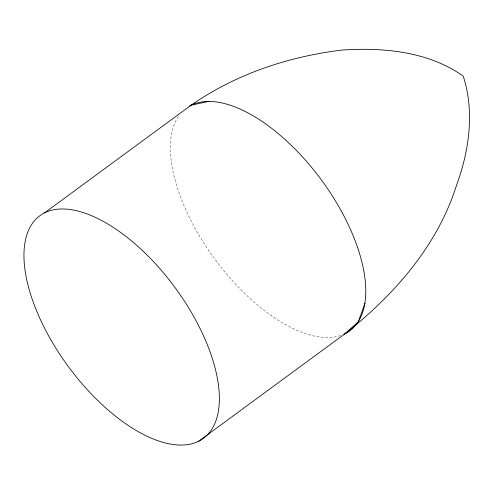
<?xml version="1.0" encoding="UTF-8"?>
<svg xmlns="http://www.w3.org/2000/svg" width="494" height="494" viewBox="0 0 494 494"><rect width="100%" height="100%" fill="white"/><g stroke="black" fill="none" stroke-linecap="round" stroke-linejoin="round"><path stroke-width="0.37" stroke-dasharray="2.47 1.85" d="M340.576 335.512A138.104 66.381 53.7 0 1 214.186 258.263A138.104 66.381 53.7 0 1 179.396 115.065"/><path stroke-width="0.74" d="M365.041 303.162L358.267 321.816L345.362 333.481L198.761 441.167A138.104 66.381 53.7 0 1 31.128 295.962A138.104 66.381 53.7 0 1 135.084 243.919A138.104 66.381 53.7 0 1 198.761 441.167M345.164 333.623C394.169 294.998 437.351 245.956 456.437 185.522C469.17 151.053 474.777 111.7 463.224 76.119C428.551 51.487 383.363 47.288 342.095 50.067C288.335 56.538 235.57 74.174 190.962 105.321M44.559 212.865L191.159 105.179L209.32 101.289M189.628 106.031A138.104 66.381 53.7 0 1 328.01 189.319A138.104 66.381 53.7 0 1 343.898 334.222"/></g></svg>
